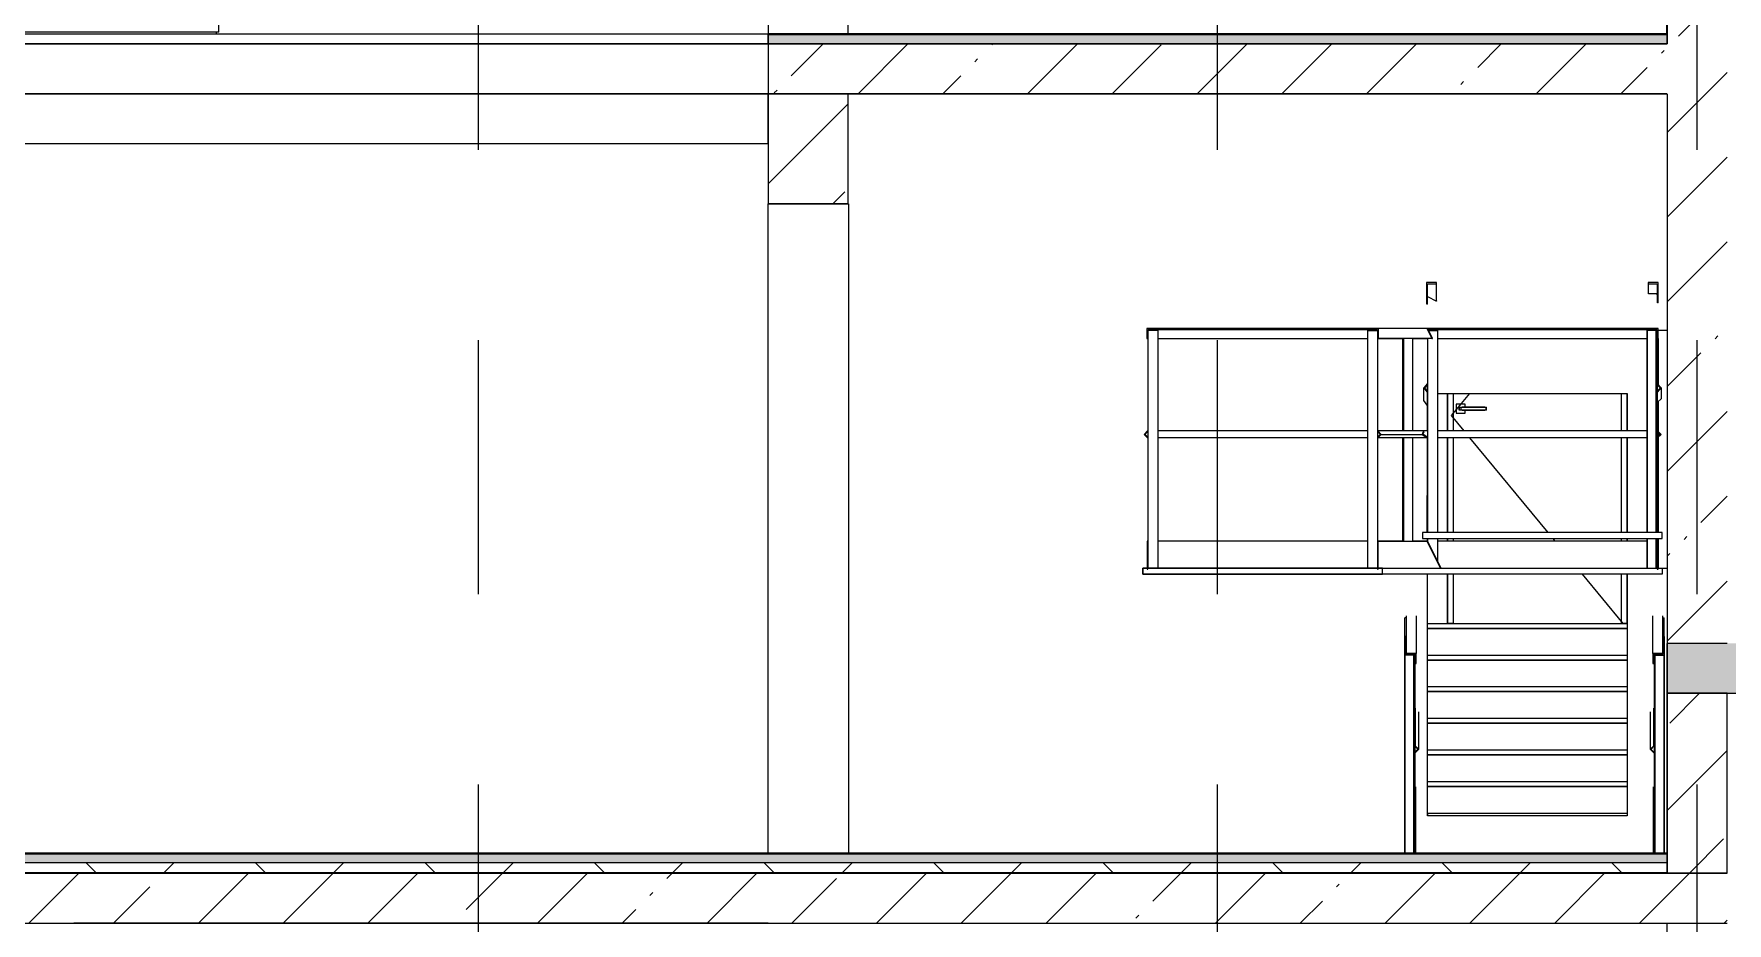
# Model space of a CAD drawing. Header units: millimetres. Extents: x -37960 to 31006, y -24503 to 30326.
# Drawn here: x 192 to 8667, y -11850 to -7400 of the extents above; entities that cross this region are included whole.
import ezdxf

# ---------------------------------------------------------------- set-up
doc = ezdxf.new("R2010")
doc.units = ezdxf.units.MM
doc.linetypes.add('Осевые', pattern=[6350, 1270, -952.5, 3175, -952.5])
for name, color, linetype, lineweight in [('Балясины', 7, 'Continuous', 9), ('Двери', 7, 'Continuous', 9), ('Каркас несущий', 7, 'Continuous', 9), ('Каркас несущий-1', 7, 'Continuous', 25), ('Каркас_Импост', 7, 'Continuous', 9), ('Лестницы', 7, 'Continuous', 9), ('Общие ребра', 7, 'Continuous', 9), ('Ограждение', 7, 'Continuous', 9), ('Основа _2_-1', 7, 'Continuous', 9), ('Отделка 1 _4_-1', 7, 'Continuous', 9), ('Отделка 2 _5_-1', 7, 'Continuous', 9), ('Пандус', 7, 'Continuous', 9), ('Панель', 7, 'Continuous', 9), ('Перекрытия', 7, 'Continuous', 9), ('Поручни', 7, 'Continuous', 9), ('Проступи_подступенки', 7, 'Continuous', 9), ('Проступи_подступенки-1', 7, 'Continuous', 18), ('Стены', 7, 'Continuous', 9), ('Структура _1_', 7, 'Continuous', 18), ('Штриховка разреза-3', 7, 'Continuous', 9), ('Элементы узлов', 7, 'Continuous', 9)]:
    doc.layers.add(name, color=color, linetype=linetype, lineweight=lineweight)
doc.layers.add('Оси-3', color=7, linetype='Осевые', lineweight=9, true_color=0xaaaaaa)
pattern_1 = [(45, (-3145.5, 6475), (-424.264, 424.264), [600, -100, 20, -100]), (45, (-3145.5, 6899), (-424.264, 424.264), [])]
pattern_2 = [(0, (-3145.52, 6475), (812.8, 203.2), [67.056, -542.544, 67.056, -542.544, -3251.2]), (0, (-3145.52, 6475), (812.8, 203.2), [-1219.2, 67.056, -1152.144, 67.056, -542.544, -1422.4]), (0, (-3145.52, 6475), (812.8, 203.2), [-3048, 67.056, -339.344, 67.056, -948.944]), (120, (-2840.72, 6576.6), (-582.3764, 602.3054), [67.056, -542.544, 67.056, -3793.744]), (120, (-2840.72, 6576.6), (-582.3764, 602.3054), [-676.656, -542.544, 67.056, -1152.144, -2032]), (120, (-2840.72, 6576.6), (-582.3764, 602.3054), [-2438.4, 67.056, -542.544, 67.056, -1355.344]), (120, (-2840.72, 6576.6), (-582.3764, 602.3054), [-3115.056, -339.344, 67.056, -948.944]), (240, (-2739.12, 6983), (-230.4236, -805.5054), [67.056, -542.544, 67.056, -542.544, -3251.2]), (240, (-2739.12, 6983), (-230.4236, -805.5054), [-1219.2, 67.056, -1152.144, 67.056, -542.544, -1422.4]), (240, (-2739.12, 6983), (-230.4236, -805.5054), [-3048, 67.056, -339.344, 67.056, -948.944])]

# ---------------------------------------------------------------- blocks, each defined once
blk = doc.blocks.new('Ограждение - 50х5-6021150-Разрез 3-3')
at = {"layer": 'Балясины'}
for p, q in [((5817.9, -8883.6), (5767.9, -8883.6)), ((5767.9, -8883.6), (5767.9, -10073.9)), ((5817.9, -8883.6), (5817.9, -10073.9)), ((5767.9, -10073.9), (5817.9, -10073.9))]:
    blk.add_line(p, q, dxfattribs=at)
blk = doc.blocks.new('Ограждение - 50х5-V74-Разрез 3-3')
at = {"layer": 'Балясины'}
for p, q in [((8317.1, -8883.6), (8317.1, -9895.7)), ((8327.6, -8883.6), (8322.9, -8883.6)), ((8365.3, -8883.6), (8327.6, -8883.6)), ((8367.1, -8883.6), (8365.3, -8883.6)), ((8367.1, -8883.6), (8367.1, -10073.9)), ((8367.1, -8883.6), (8367.1, -10073.9)), ((8322.1, -8923.6), (8322.1, -9155.5)), ((8322.1, -9240), (8322.1, -9390)), ((8322.1, -9394.2), (8322.1, -9414)), ((8322.1, -9418.3), (8322.1, -9895.7)), ((8317.1, -9925.7), (8317.1, -10073.9)), ((8322.1, -9925.7), (8322.1, -10073.9)), ((8327.6, -10073.9), (8365.3, -10073.9)), ((8365.3, -10073.9), (8367.1, -10073.9))]:
    blk.add_line(p, q, dxfattribs=at)
blk = doc.blocks.new('Ограждение - 50х5-V75-Разрез 3-3')
at = {"layer": 'Балясины'}
for p, q in [((8267.1, -9895.7), (8267.1, -8883.6)), ((8268.9, -8883.6), (8267.1, -8883.6)), ((8267.1, -8883.6), (8267.1, -9895.7)), ((8306.6, -8883.6), (8268.9, -8883.6)), ((8312.1, -8883.6), (8306.6, -8883.6)), ((8312.1, -9895.7), (8312.1, -8883.6)), ((8313.9, -8883.6), (8312.1, -8883.6)), ((8317.1, -8883.6), (8313.9, -8883.6)), ((8317.1, -8883.6), (8317.1, -9895.7)), ((8267.1, -10073.9), (8267.1, -9925.7)), ((8267.1, -9925.7), (8267.1, -10073.9)), ((8312.1, -10073.9), (8312.1, -9925.7)), ((8317.1, -9925.7), (8317.1, -10073.9)), ((8267.1, -10073.9), (8268.9, -10073.9)), ((8268.9, -10073.9), (8306.6, -10073.9)), ((8306.6, -10073.9), (8312.1, -10073.9)), ((8312.1, -10073.9), (8313.9, -10073.9)), ((8313.9, -10073.9), (8317.1, -10073.9))]:
    blk.add_line(p, q, dxfattribs=at)
blk = doc.blocks.new('Ограждение - 50х5-V76-Разрез 3-3')
at = {"layer": 'Балясины'}
for p, q in [((7042.5, -8923.8), (7042.5, -9386.4)), ((7047.5, -8923.8), (7047.5, -9386.4)), ((7092.5, -8923.8), (7092.5, -9386.4)), ((7092.5, -8923.8), (7092.5, -9386.4)), ((7042.5, -9421.8), (7042.5, -9938.9)), ((7047.5, -9421.8), (7047.5, -9938.9)), ((7092.5, -9421.8), (7092.5, -9938.9)), ((7092.5, -9421.8), (7092.5, -9938.9))]:
    blk.add_line(p, q, dxfattribs=at)
blk = doc.blocks.new('Ограждение - Ограждение-4846255-Разрез 3-3')
at = {"layer": 'Поручни'}
for p, q in [((8322.6, -8644.9), (8272.6, -8644.9)), ((8272.6, -8644.9), (8272.6, -8648.6)), ((8272.6, -8648.6), (8272.6, -8698.7)), ((8274.4, -8650.7), (8312.1, -8650.7)), ((8312.1, -8700.5), (8274.4, -8700.5)), ((8317.6, -8657.1), (8317.6, -8700.9)), ((8317.6, -8700.9), (8317.6, -8743.7)), ((8319.4, -8703), (8322.6, -8703)), ((8322.6, -8703), (8322.6, -8644.9)), ((8322.6, -8745.5), (8322.6, -8703)), ((8322.6, -8745.5), (8319.4, -8745.5)), ((5812.4, -8873.8), (5762.4, -8873.8)), ((5762.4, -8873.8), (5762.4, -8923.8)), ((5812.4, -8873.8), (5762.4, -8873.8)), ((5762.4, -8873.8), (5762.4, -8923.8)), ((5812.4, -8873.8), (5762.4, -8873.8)), ((5762.4, -8873.8), (5762.4, -8923.8)), ((5767.4, -8922), (5767.4, -8884.3)), ((5767.4, -8922), (5767.4, -8884.3)), ((5767.4, -8922), (5767.4, -8884.3)), ((5772.9, -8878.8), (5810.6, -8878.8)), ((5772.9, -8878.8), (5810.6, -8878.8)), ((5772.9, -8878.8), (5810.6, -8878.8)), ((5810.6, -8878.8), (6912.1, -8878.8)), ((5812.4, -8877), (5812.4, -8873.8)), ((5812.4, -8877), (5812.4, -8873.8)), ((8272.6, -8873.8), (5812.4, -8873.8)), ((5812.4, -8877), (5812.4, -8873.8)), ((7168.2, -8878.8), (8274.4, -8878.8)), ((8322.6, -8873.8), (8272.6, -8873.8)), ((8272.6, -8873.8), (8272.6, -8877)), ((8322.6, -8873.8), (8272.6, -8873.8)), ((8272.6, -8873.8), (8272.6, -8877)), ((8274.4, -8878.8), (8312.1, -8878.8)), ((8274.4, -8878.8), (8312.1, -8878.8)), ((8317.6, -8884.3), (8317.6, -8922)), ((8322.6, -8883.6), (8322.6, -8873.8)), ((8322.6, -8923.8), (8322.6, -8873.8)), ((5762.4, -8923.8), (5765.6, -8923.8)), ((5762.4, -8923.8), (5765.6, -8923.8)), ((5762.4, -8923.8), (5765.6, -8923.8)), ((5817.9, -8923.8), (6867.1, -8923.8)), ((6917.1, -8923.8), (7042.5, -8923.8)), ((7090.7, -8923.8), (7167.9, -8923.8)), ((7217.9, -8923.8), (8268.9, -8923.8)), ((8319.4, -8923.8), (8322.6, -8923.8)), ((8318.6, -9151.4), (8317.3, -9152.9)), ((8336.3, -9172), (8318.6, -9151.4)), ((8317, -9153.9), (8317, -9181.2)), ((8317, -9190.1), (8317, -9217.4)), ((8317.1, -9209.7), (8317.3, -9209.4)), ((8317.3, -9211.1), (8317.1, -9210.9)), ((8317.3, -9154.9), (8329.6, -9169.1)), ((8329.6, -9174.9), (8317.3, -9189.1)), ((8317.3, -9191.1), (8318.6, -9192.6)), ((8318.6, -9192.6), (8336.3, -9172)), ((8318.6, -9243.5), (8318.6, -9192.6)), ((8336.3, -9225.9), (8318.6, -9243.5)), ((8336.3, -9172), (8336.3, -9225.9)), ((8317.1, -9240.8), (8317.3, -9240.6)), ((8317.3, -9242.3), (8317.1, -9242)), ((8318.6, -9243.5), (8317.3, -9242.3)), ((5766.5, -9386.4), (5748.8, -9404.1)), ((5766.5, -9386.4), (5748.8, -9404.1)), ((5766.5, -9386.4), (5748.8, -9404.1)), ((5748.8, -9404.1), (5766.5, -9421.8)), ((5748.8, -9404.1), (5766.5, -9421.8)), ((5748.8, -9404.1), (5754.5, -9404.1)), ((5748.8, -9404.1), (5766.5, -9421.8)), ((5755.5, -9401.6), (5767.7, -9389.4)), ((5755.5, -9401.6), (5767.7, -9389.4)), ((5755.5, -9401.6), (5767.7, -9389.4)), ((5767.7, -9418.8), (5755.5, -9406.6)), ((5767.7, -9418.8), (5755.5, -9406.6)), ((5767.7, -9418.8), (5755.5, -9406.6)), ((5767.7, -9387.7), (5766.5, -9386.4)), ((5767.9, -9388), (5767.7, -9387.7)), ((5767.7, -9389.4), (5767.9, -9389.2)), ((6867.1, -9386.4), (5817.9, -9386.4)), ((7042.5, -9386.4), (6917.1, -9386.4)), ((7048.6, -9386.4), (7045.7, -9386.4)), ((7167.9, -9386.4), (7090.7, -9386.4)), ((8268.9, -9386.4), (7217.9, -9386.4)), ((8313.9, -9386.4), (8311.4, -9386.4)), ((8317.3, -9387.7), (8317.1, -9388)), ((8317.1, -9389.2), (8317.3, -9389.4)), ((8318.6, -9386.4), (8317.3, -9387.7)), ((8317.3, -9389.4), (8329.6, -9401.6)), ((8329.6, -9406.6), (8317.3, -9418.8)), ((8336.3, -9404.1), (8318.6, -9386.4)), ((8318.6, -9421.8), (8336.3, -9404.1)), ((8323.2, -9391.1), (8320.3, -9388.2)), ((8320.3, -9392.4), (8323.2, -9395.3)), ((5766.5, -9421.8), (5767.7, -9420.5)), ((5767.9, -9419.1), (5767.7, -9418.8)), ((5767.7, -9420.5), (5767.9, -9420.3)), ((6867.1, -9421.8), (5817.9, -9421.8)), ((7042.5, -9421.8), (6917.1, -9421.8)), ((7048.7, -9421.8), (7045.7, -9421.8)), ((7167.9, -9421.8), (7090.7, -9421.8)), ((8268.9, -9421.8), (7217.9, -9421.8)), ((8313.9, -9421.8), (8311.4, -9421.8)), ((8317.3, -9418.8), (8317.1, -9419.1)), ((8317.1, -9420.3), (8317.3, -9420.5)), ((8317.3, -9420.5), (8318.6, -9421.8)), ((8323.2, -9412.9), (8320.3, -9415.8)), ((8320.3, -9420.1), (8323.3, -9417.1)), ((8321.1, -9710), (8317.1, -9710)), ((8317.1, -9710), (8317.1, -9872.9)), ((8321.1, -9872.9), (8321.1, -9710)), ((8317.1, -9895.7), (8317.1, -9872.9)), ((8317.1, -9872.9), (8321.1, -9872.9)), ((8321.1, -9895.7), (8321.1, -9872.9)), ((5763.9, -9938.9), (5763.9, -10073.9)), ((5767.9, -9938.9), (5763.9, -9938.9)), ((5763.9, -9938.9), (5763.9, -10073.9)), ((5767.9, -9938.9), (5763.9, -9938.9)), ((5767.9, -9938.9), (5763.9, -9938.9)), ((5763.9, -9938.9), (5763.9, -10078.9)), ((5767.9, -10073.9), (5767.9, -9938.9)), ((5767.9, -10073.9), (5767.9, -9938.9)), ((5767.9, -10078.9), (5767.9, -9938.9)), ((6867.1, -9938.9), (5817.9, -9938.9)), ((7042.5, -9938.9), (6917.1, -9938.9)), ((7167.9, -9938.9), (7090.7, -9938.9)), ((8268.9, -9938.9), (7217.9, -9938.9)), ((8317.1, -9938.9), (8317.1, -10073.9)), ((8321.1, -9938.9), (8317.1, -9938.9)), ((8317.1, -9938.9), (8317.1, -10078.9)), ((8321.1, -10078.9), (8321.1, -9938.9)), ((5763.9, -10078.9), (5767.9, -10078.9)), ((8317.1, -10078.9), (8321.1, -10078.9))]:
    blk.add_line(p, q, dxfattribs=at)
at = {"layer": 'Поручни', "flags": 128}
for points in [[(8272.6, -8648.6), (8272.7, -8649.1), (8272.8, -8649.5), (8273, -8649.9), (8273.3, -8650.2), (8273.6, -8650.5), (8274, -8650.6), (8274.4, -8650.7)], [(8274.4, -8700.5), (8274, -8700.5), (8273.5, -8700.3), (8273.1, -8700), (8272.9, -8699.6), (8272.7, -8699.2), (8272.6, -8698.7)], [(8312.1, -8650.7), (8313.3, -8650.9), (8314.5, -8651.3), (8315.6, -8652.1), (8316.4, -8653.1), (8317.1, -8654.3), (8317.5, -8655.7), (8317.6, -8657.1)], [(8317.6, -8706), (8317.4, -8704.6), (8316.9, -8703.3), (8316, -8702.1), (8314.9, -8701.3), (8313.5, -8700.7), (8312.1, -8700.5)], [(8317.6, -8700.9), (8317.7, -8701.4), (8317.8, -8701.9), (8318, -8702.3), (8318.3, -8702.6), (8318.6, -8702.8), (8319, -8703), (8319.4, -8703)], [(8319.4, -8745.5), (8319, -8745.5), (8318.5, -8745.3), (8318.1, -8745), (8317.9, -8744.6), (8317.7, -8744.2), (8317.6, -8743.7)], [(5811.9, -8878.3), (5812.2, -8877.9), (5812.4, -8877.5), (5812.4, -8877)], [(8272.6, -8877), (8272.7, -8877.5), (8272.9, -8877.9), (8273.1, -8878.3)], [(8272.6, -8877), (8272.7, -8877.5), (8272.9, -8877.9), (8273.1, -8878.3), (8273.5, -8878.5), (8274, -8878.7), (8274.4, -8878.8)], [(8312.1, -8878.8), (8313.5, -8879), (8314.9, -8879.5), (8316, -8880.4), (8316.9, -8881.5), (8317.4, -8882.9)], [(8312.1, -8878.8), (8313.5, -8879), (8314.9, -8879.5), (8316, -8880.4), (8316.9, -8881.5), (8317.4, -8882.9), (8317.6, -8884.3)], [(5765.6, -8923.8), (5766.1, -8923.7), (5766.5, -8923.5), (5766.9, -8923.3)], [(8317.6, -8922), (8317.7, -8922.5), (8317.9, -8922.9), (8318.1, -8923.3), (8318.5, -8923.5), (8319, -8923.7), (8319.4, -8923.8)], [(8317.3, -9152.9), (8317.2, -9153.2), (8317, -9153.4), (8317, -9153.7), (8317, -9154.1), (8317, -9154.4), (8317.2, -9154.6), (8317.3, -9154.9)], [(8317.3, -9189.1), (8317.2, -9189.3), (8317, -9189.6), (8317, -9189.9), (8317, -9190.2), (8317, -9190.6), (8317.2, -9190.8), (8317.3, -9191.1)], [(8329.6, -9169.1), (8330, -9169.8), (8330.4, -9170.7), (8330.6, -9171.5), (8330.6, -9172.5), (8330.4, -9173.3), (8330, -9174.2), (8329.6, -9174.9)], [(5754.9, -9405.9), (5754.6, -9405), (5754.5, -9404.1), (5754.6, -9403.2), (5754.9, -9402.4)], [(8329.6, -9401.6), (8330.1, -9402.4), (8330.5, -9403.2), (8330.6, -9404.1), (8330.5, -9405), (8330.1, -9405.9), (8329.6, -9406.6)]]:
    blk.add_lwpolyline(points, dxfattribs=at)
at = {"layer": 'Поручни'}
for centre, radius, start, end in [((5772.9, -8884.3), 5.5, 90, 180), ((5810.6, -8877), 1.8, 270, 360), ((5810.6, -8877), 1.8, 315, 0), ((5765.6, -8922), 1.8, 270, 0), ((5765.6, -8922), 1.8, 270, 315), ((5758, -9404.1), 3.5, 135, 225), ((5758, -9404.1), 3.5, 150, 210), ((5766.9, -9388.6), 1.2, 315, 45), ((5766.9, -9388.6), 1.2, 315, 45), ((5766.9, -9419.7), 1.2, 315, 45), ((5766.9, -9419.7), 1.2, 315, 45)]:
    blk.add_arc(centre, radius, start, end, dxfattribs=at)
for name in ['Ограждение - 50х5-6021150-Разрез 3-3', 'Ограждение - 50х5-6021150-Разрез 3-3', 'Ограждение - 50х5-V75-Разрез 3-3', 'Ограждение - 50х5-V74-Разрез 3-3', 'Ограждение - 50х5-V76-Разрез 3-3']:
    blk.add_blockref(name, (0, 0))
blk = doc.blocks.new('Ограждение - 50х5-V77-Разрез 3-3')
at = {"layer": 'Балясины'}
for p, q in [((7172.6, -8883.6), (7217.9, -8883.6)), ((7217.9, -8883.6), (7217.9, -9895.7)), ((7167.9, -8923.8), (7167.9, -9895.7)), ((7167.9, -9925.7), (7167.9, -9939.5)), ((7217.9, -9925.7), (7217.9, -10037.3))]:
    blk.add_line(p, q, dxfattribs=at)
blk = doc.blocks.new('Ограждение - Ограждение-4846259-Разрез 3-3')
at = {"layer": 'Поручни'}
for p, q in [((7212.4, -8644.9), (7162.4, -8644.9)), ((7162.4, -8644.9), (7162.4, -8703)), ((7162.4, -8703), (7165.6, -8703)), ((7162.4, -8703), (7162.4, -8751.1)), ((7167.4, -8700.9), (7167.4, -8657.1)), ((7167.4, -8752.1), (7167.4, -8700.9)), ((7172.9, -8650.7), (7210.6, -8650.7)), ((7210.6, -8737), (7172.9, -8717.7)), ((7212.4, -8648.6), (7212.4, -8644.9)), ((7212.4, -8736.4), (7212.4, -8648.6)), ((7165.6, -8752.7), (7162.4, -8751.1)), ((6922.6, -8873.8), (6872.6, -8873.8)), ((6872.6, -8873.8), (6872.6, -8877)), ((6872.6, -8873.8), (6872.6, -8877)), ((6922.6, -8873.8), (6872.6, -8873.8)), ((6874.4, -8878.8), (6912.1, -8878.8)), ((6874.4, -8878.8), (6912.1, -8878.8)), ((6917.6, -8884.3), (6917.6, -8922)), ((6917.6, -8884.3), (6917.6, -8922)), ((6922.6, -8923.8), (6922.6, -8873.8)), ((7163.6, -8873.8), (6922.6, -8873.8)), ((6922.6, -8923.8), (6922.6, -8873.8)), ((7206.5, -8873.8), (7163.6, -8873.8)), ((7163.6, -8873.8), (7189.1, -8923.8)), ((7192.5, -8922), (7173.2, -8884.3)), ((7175.1, -8878.8), (7207.5, -8878.8)), ((7208.2, -8877), (7206.5, -8873.8)), ((6919.4, -8923.8), (6922.6, -8923.8)), ((6919.4, -8923.8), (6922.6, -8923.8)), ((7189.1, -8923.8), (6922.6, -8923.8)), ((7189.1, -8923.8), (7191.8, -8923.8)), ((7166.5, -9151.4), (7148.8, -9172)), ((7167.7, -9152.9), (7166.5, -9151.4)), ((7148.8, -9233.9), (7148.8, -9172)), ((7148.8, -9172), (7166.5, -9192.6)), ((7166.5, -9258.2), (7148.8, -9233.9)), ((7155.5, -9169.1), (7167.7, -9154.9)), ((7167.7, -9189.1), (7155.5, -9174.9)), ((7166.5, -9192.6), (7167.7, -9191.1)), ((7166.5, -9192.6), (7166.5, -9258.2)), ((7167.7, -9229.5), (7167.9, -9229.8)), ((7167.9, -9230.9), (7167.7, -9231)), ((7168.1, -9226), (7168.1, -9153.9)), ((7168.1, -9257.2), (7168.1, -9190.1)), ((7167.7, -9257.7), (7166.5, -9258.2)), ((7167.7, -9256.3), (7167.9, -9256.6)), ((7167.9, -9257.6), (7167.7, -9257.7)), ((6917.3, -9387.7), (6917.1, -9388)), ((6917.1, -9389.2), (6917.3, -9389.4)), ((6918.6, -9386.4), (6917.3, -9387.7)), ((6917.3, -9389.4), (6929.6, -9401.6)), ((6917.3, -9389.4), (6929.6, -9401.6)), ((6929.6, -9406.6), (6917.3, -9418.8)), ((6929.6, -9406.6), (6917.3, -9418.8)), ((6936.3, -9404.1), (6918.6, -9386.4)), ((7147.5, -9386.4), (6918.6, -9386.4)), ((6936.3, -9404.1), (6918.6, -9386.4)), ((6918.6, -9421.8), (6936.3, -9404.1)), ((6918.6, -9421.8), (6936.3, -9404.1)), ((6936.3, -9404.1), (7141.3, -9404.1)), ((7147.5, -9386.4), (7141.3, -9404.1)), ((7141.3, -9404.1), (7165.6, -9421.8)), ((7145.9, -9401.6), (7150.1, -9389.4)), ((7149.3, -9387.7), (7147.5, -9386.4)), ((7165.2, -9418.8), (7148.4, -9406.6)), ((6917.3, -9418.8), (6917.1, -9419.1)), ((6917.1, -9420.3), (6917.3, -9420.5)), ((6917.3, -9420.5), (6918.6, -9421.8)), ((7165.6, -9421.8), (6918.6, -9421.8)), ((7165.6, -9421.8), (7166, -9420.5)), ((7167.9, -9710), (7163.9, -9710)), ((7163.9, -9710), (7163.9, -9872.9)), ((7167.9, -9872.9), (7167.9, -9710)), ((7163.9, -9872.9), (7163.9, -9893.9)), ((7163.9, -9872.9), (7167.9, -9872.9)), ((7167.4, -9895.7), (7163.9, -9893.9)), ((7167.9, -9872.9), (7167.9, -9895.7)), ((6921.1, -9938.9), (6917.1, -9938.9)), ((6917.1, -9938.9), (6917.1, -10073.9)), ((6921.1, -9938.9), (6917.1, -9938.9)), ((6917.1, -9938.9), (6917.1, -10078.9)), ((6921.1, -10073.9), (6921.1, -9938.9)), ((6921.1, -9938.9), (7164.2, -9938.9)), ((6921.1, -10078.9), (6921.1, -9938.9)), ((7164.2, -9938.9), (7233.2, -10073.9)), ((7167.6, -9938.9), (7164.2, -9938.9)), ((7236.6, -10073.9), (7167.6, -9938.9)), ((6917.1, -10078.9), (6921.1, -10078.9))]:
    blk.add_line(p, q, dxfattribs=at)
at = {"layer": 'Поручни', "flags": 128}
for points in [[(7165.6, -8703), (7166, -8703), (7166.4, -8702.8), (7166.7, -8702.6), (7167, -8702.3), (7167.2, -8701.9), (7167.4, -8701.4), (7167.4, -8700.9)], [(7167.4, -8657.1), (7167.6, -8655.7), (7168, -8654.3), (7168.6, -8653.1), (7169.5, -8652.1), (7170.5, -8651.3), (7171.7, -8650.9), (7172.9, -8650.7)], [(7172.9, -8717.7), (7171.5, -8717.2), (7170.2, -8717), (7169, -8717.1), (7168.2, -8717.7), (7167.6, -8718.5), (7167.4, -8719.7)], [(7210.6, -8650.7), (7211, -8650.6), (7211.4, -8650.5), (7211.7, -8650.2), (7212, -8649.9), (7212.2, -8649.5), (7212.4, -8649.1), (7212.4, -8648.6)], [(7167.4, -8752.1), (7167.4, -8752.4), (7167.2, -8752.7), (7166.9, -8752.9), (7166.5, -8752.9), (7166.1, -8752.9), (7165.6, -8752.7)], [(7212.4, -8736.4), (7212.4, -8736.7), (7212.2, -8737), (7211.9, -8737.2), (7211.5, -8737.3), (7211.1, -8737.2), (7210.6, -8737)], [(6872.6, -8877), (6872.7, -8877.5), (6872.9, -8877.9), (6873.1, -8878.3)], [(7172.6, -8882.9), (7172.4, -8881.5), (7172.6, -8880.4), (7173.1, -8879.5), (7174, -8879), (7175.1, -8878.8)], [(7207.5, -8878.8), (7207.9, -8878.7), (7208.2, -8878.5), (7208.4, -8878.3), (7208.4, -8877.9), (7208.4, -8877.5), (7208.2, -8877)], [(6918.1, -8923.3), (6918.5, -8923.5), (6919, -8923.7), (6919.4, -8923.8)], [(7191.8, -8923.8), (7192.2, -8923.7), (7192.5, -8923.5), (7192.7, -8923.3), (7192.7, -8922.9), (7192.7, -8922.5), (7192.5, -8922)], [(7167.7, -9154.9), (7167.9, -9154.6), (7168, -9154.4), (7168.1, -9154.1), (7168.1, -9153.7), (7168, -9153.4), (7167.9, -9153.2), (7167.7, -9152.9)], [(7155.5, -9174.9), (7155, -9174.2), (7154.7, -9173.3), (7154.5, -9172.5), (7154.5, -9171.5), (7154.7, -9170.7), (7155, -9169.8), (7155.5, -9169.1)], [(7167.7, -9191.1), (7167.9, -9190.8), (7168, -9190.6), (7168.1, -9190.2), (7168.1, -9189.9), (7168, -9189.6), (7167.9, -9189.3), (7167.7, -9189.1)], [(6930.1, -9402.4), (6930.5, -9403.2), (6930.6, -9404.1), (6930.5, -9405), (6930.1, -9405.9)], [(7148.4, -9406.6), (7147.5, -9405.9), (7146.8, -9405), (7146.2, -9404.1), (7145.9, -9403.2), (7145.7, -9402.4), (7145.9, -9401.6)], [(7166, -9420.5), (7166.1, -9420.3), (7166, -9420), (7165.9, -9419.7), (7165.7, -9419.4)]]:
    blk.add_lwpolyline(points, dxfattribs=at)
at = {"layer": 'Поручни'}
for centre, radius, start, end in [((6874.4, -8877), 1.8, 180, 270), ((6912.1, -8884.3), 5.5, 360, 90), ((6919.4, -8922), 1.8, 180, 270), ((6918.2, -9388.6), 1.2, 135, 225), ((6927.1, -9404.1), 3.5, 315, 45), ((6918.2, -9419.7), 1.2, 135, 225)]:
    blk.add_arc(centre, radius, start, end, dxfattribs=at)
at = {"extrusion": (0, 0, -1), "zscale": -1}
blk.add_blockref('Ограждение - 50х5-6021150-Разрез 3-3', (-12685, 0), dxfattribs=at)
blk.add_blockref('Ограждение - 50х5-V77-Разрез 3-3', (0, 0))
blk = doc.blocks.new('Дверь - Однопольная - ДВ2__21х9-V88-Разрез 3-3')
at = {"layer": 'Двери'}
for p, q in [((7355.6, -9252.5), (7310.6, -9252.5)), ((7310.6, -9252.5), (7310.6, -9297.5)), ((7310.6, -9297.5), (7355.6, -9297.5)), ((7325.6, -9267.5), (7325.6, -9282.5)), ((7325.6, -9267.5), (7335.1, -9267.5)), ((7325.6, -9282.5), (7325.6, -9267.5)), ((7335.1, -9282.5), (7325.6, -9282.5)), ((7335.1, -9267.5), (7461.5, -9267.5)), ((7335.1, -9282.5), (7335.1, -9267.5)), ((7461.5, -9282.5), (7335.1, -9282.5)), ((7455.1, -9267.5), (7340.6, -9267.5)), ((7340.6, -9282.5), (7455.1, -9282.5)), ((7355.6, -9267.5), (7355.6, -9252.5)), ((7355.6, -9297.5), (7355.6, -9282.5)), ((7461.5, -9267.5), (7461.9, -9267.5)), ((7461.5, -9282.5), (7461.5, -9267.5)), ((7461.9, -9282.5), (7461.5, -9282.5)), ((7462.2, -9282.5), (7462.2, -9267.5))]:
    blk.add_line(p, q, dxfattribs=at)
at = {"layer": 'Каркас_Импост'}
for p, q in [((7267.1, -9200), (7267.1, -9386.4)), ((7297.1, -9386.4), (7297.1, -9200)), ((8137.1, -9200), (8137.1, -9386.4)), ((8167.1, -9386.4), (8167.1, -9200)), ((7267.1, -9421.8), (7267.1, -9895.7)), ((7297.1, -9895.7), (7297.1, -9421.8)), ((8137.1, -9421.8), (8137.1, -9895.7)), ((8167.1, -9895.7), (8167.1, -9421.8)), ((7267.1, -9925.7), (7267.1, -9938.9)), ((7297.1, -9938.9), (7297.1, -9925.7)), ((8137.1, -9925.7), (8137.1, -9938.9)), ((8167.1, -9938.9), (8167.1, -9925.7)), ((7267.1, -10103.9), (7267.1, -10350)), ((7297.1, -10350), (7297.1, -10103.9)), ((8137.1, -10103.9), (8137.1, -10350)), ((8167.1, -10350), (8167.1, -10103.9)), ((7297.1, -10350), (7267.1, -10350)), ((8167.1, -10350), (8137.1, -10350))]:
    blk.add_line(p, q, dxfattribs=at)
at = {"layer": 'Панель'}
blk.add_line((7288.1, -10350), (8146.1, -10350), dxfattribs=at)
at = {"layer": 'Элементы узлов'}
for p, q in [((7288.1, -9310.5), (7379.3, -9200)), ((7350.8, -9386.4), (7288.1, -9310.5)), ((7771.1, -9895.7), (7380, -9421.8)), ((7806.8, -9938.9), (7795.9, -9925.7)), ((8146.1, -10350), (7943, -10103.9))]:
    blk.add_line(p, q, dxfattribs=at)
blk = doc.blocks.new('Откатные ворота - 3500мм х 3050_h_ мм-6085629-Разрез 3-3')
at = {"layer": 'Двери'}
for p, q in [((865.1, -5871), (794.4, -5800.3)), ((-854.9, -5871), (865.1, -5871)), ((865.1, -5871), (794.4, -5941.7))]:
    blk.add_line(p, q, dxfattribs=at)
at = {"layer": 'Каркас_Импост'}
for p, q in [((-2445.4, -4248), (3867.1, -4248)), ((-2445.4, -4248), (-2445.4, -4363)), ((4267.1, -4248), (4630.6, -4248)), ((4630.6, -4363), (4630.6, -4248)), ((3867.1, -4363), (-2445.4, -4363)), ((-2432.9, -7400), (-2432.9, -4363)), ((-2407.9, -7400), (-2407.9, -4363)), ((4630.6, -4363), (4267.1, -4363)), ((-2407.9, -7400), (-2432.9, -7400))]:
    blk.add_line(p, q, dxfattribs=at)
at = {"layer": 'Панель'}
for p, q in [((-2407.9, -4363), (-2407.9, -7392)), ((1118.1, -7392), (1118.1, -4363)), ((1118.1, -7392), (-2407.9, -7392))]:
    blk.add_line(p, q, dxfattribs=at)
blk = doc.blocks.new('Пандус - Пандус-6219120-Разрез 3-3')
at = {"layer": 'Пандус'}
for p, q in [((8167.1, -11312.5), (7167.1, -11312.5)), ((7104.1, -11500), (8304.1, -11500))]:
    blk.add_line(p, q, dxfattribs=at)
blk = doc.blocks.new('Ограждение - 50х5-6219260-Разрез 3-3')
at = {"layer": 'Балясины'}
for p, q in [((7054.6, -11406.2), (7054.6, -10416)), ((7056.4, -10416), (7054.6, -10416)), ((7054.6, -10416), (7054.6, -11406.2)), ((7060.1, -10416), (7056.4, -10416)), ((7099.6, -11406.2), (7099.6, -10504.9)), ((7104.6, -10502.5), (7104.6, -10876.3)), ((7104.6, -10995.1), (7104.6, -11406.2))]:
    blk.add_line(p, q, dxfattribs=at)
blk = doc.blocks.new('Ограждение - 50х5-V89-Разрез 3-3')
at = {"layer": 'Балясины'}
for p, q in [((7054.6, -11500), (7054.6, -10509.8)), ((7056.4, -10509.8), (7054.6, -10509.8)), ((7054.6, -10509.8), (7054.6, -11500)), ((7094.1, -10509.8), (7056.4, -10509.8)), ((7099.6, -10509.8), (7094.1, -10509.8)), ((7099.6, -11500), (7099.6, -10509.8)), ((7101.4, -10509.8), (7099.6, -10509.8)), ((7104.6, -10509.8), (7101.4, -10509.8)), ((7104.6, -10509.8), (7104.6, -11500)), ((7056.4, -11500), (7094.1, -11500)), ((7101.4, -11500), (7104.6, -11500))]:
    blk.add_line(p, q, dxfattribs=at)
blk = doc.blocks.new('Ограждение - 50х5-V90-Разрез 3-3')
at = {"layer": 'Балясины'}
for p, q in [((7054.6, -11312.5), (7054.6, -10322.3)), ((7056.4, -10322.3), (7054.6, -10322.3)), ((7060.1, -10322.3), (7056.4, -10322.3)), ((7099.6, -11312.5), (7099.6, -10504.9)), ((7104.6, -10502.5), (7104.6, -10782.5)), ((7104.6, -10995.1), (7104.6, -11312.5))]:
    blk.add_line(p, q, dxfattribs=at)
blk = doc.blocks.new('Ограждение - Ограждение-6219140-Разрез 3-3')
at = {"layer": 'Поручни'}
for p, q in [((7060.1, -10312.4), (7060.1, -10499.9)), ((7110.1, -10312.4), (7110.1, -10499.9)), ((7110.1, -10499.9), (7060.1, -10499.9)), ((7060.1, -10499.9), (7060.1, -10503.1)), ((7061.9, -10504.9), (7099.6, -10504.9)), ((7110.1, -10550.3), (7110.1, -10499.9)), ((7105.1, -10510.5), (7105.1, -10548.4)), ((7106.9, -10550.3), (7110.1, -10550.3)), ((7106.1, -10774.7), (7106.1, -10962.2)), ((7123.8, -10980), (7123.8, -10792.5)), ((7104.8, -10963.5), (7104.6, -10963.8)), ((7104.6, -10965), (7104.8, -10965.2)), ((7104.8, -10994.9), (7104.6, -10995.1)), ((7104.6, -10996.3), (7104.8, -10996.6)), ((7106.1, -10962.2), (7104.8, -10963.5)), ((7104.8, -10965.2), (7117.1, -10977.6)), ((7117.1, -10982.5), (7104.8, -10994.9)), ((7104.8, -10996.6), (7106.1, -10997.9)), ((7123.8, -10980), (7106.1, -10962.2)), ((7106.1, -10997.9), (7123.8, -10980)), ((7104.6, -11167.5), (7104.6, -11355)), ((7108.6, -11355), (7108.6, -11167.5)), ((7108.6, -11355), (7104.6, -11355)), ((7104.6, -11355), (7104.6, -11496.1)), ((7108.6, -11496.1), (7108.6, -11355)), ((7104.6, -11496.1), (7108.6, -11496.1))]:
    blk.add_line(p, q, dxfattribs=at)
at = {"layer": 'Поручни', "flags": 128}
for points in [[(7060.1, -10503.1), (7060.2, -10503.6), (7060.4, -10504), (7060.6, -10504.4), (7061, -10504.7), (7061.5, -10504.9), (7061.9, -10504.9)], [(7099.6, -10504.9), (7101, -10505.1), (7102.4, -10505.7), (7103.5, -10506.5), (7104.4, -10507.7), (7104.9, -10509), (7105.1, -10510.5)], [(7105.1, -10548.4), (7105.2, -10548.9), (7105.4, -10549.4), (7105.6, -10549.7), (7106, -10550), (7106.5, -10550.2), (7106.9, -10550.3)], [(7117.1, -10977.6), (7117.6, -10978.3), (7118, -10979.1), (7118.1, -10980), (7118, -10981), (7117.6, -10981.8), (7117.1, -10982.5)]]:
    blk.add_lwpolyline(points, dxfattribs=at)
for name in ['Ограждение - 50х5-V90-Разрез 3-3', 'Ограждение - 50х5-6219260-Разрез 3-3', 'Ограждение - 50х5-V89-Разрез 3-3']:
    blk.add_blockref(name, (0, 0))
blk = doc.blocks.new('Ограждение - Ограждение-6219171-Разрез 3-3')
at = {"layer": 'Поручни'}
for p, q in [((8295.6, -10499.9), (8295.6, -10312.4)), ((8345.6, -10499.9), (8345.6, -10312.4)), ((8345.6, -10499.9), (8295.6, -10499.9)), ((8295.6, -10499.9), (8295.6, -10550.3)), ((8306.1, -10504.9), (8343.8, -10504.9)), ((8345.6, -10503.1), (8345.6, -10499.9)), ((8295.6, -10550.3), (8298.8, -10550.3)), ((8300.6, -10548.4), (8300.6, -10510.5)), ((8282, -10792.5), (8282, -10980)), ((8299.7, -10962.2), (8299.7, -10774.7)), ((8299.7, -10962.2), (8282, -10980)), ((8282, -10980), (8299.7, -10997.9)), ((8288.7, -10977.6), (8300.9, -10965.2)), ((8300.9, -10994.9), (8288.7, -10982.5)), ((8300.9, -10963.5), (8299.7, -10962.2)), ((8299.7, -10997.9), (8300.9, -10996.6)), ((8301.1, -10963.8), (8300.9, -10963.5)), ((8300.9, -10965.2), (8301.1, -10965)), ((8301.1, -10995.1), (8300.9, -10994.9)), ((8300.9, -10996.6), (8301.1, -10996.3)), ((8297.1, -11167.5), (8297.1, -11355)), ((8301.1, -11355), (8301.1, -11167.5)), ((8297.1, -11355), (8297.1, -11496.1)), ((8301.1, -11355), (8297.1, -11355)), ((8301.1, -11496.1), (8301.1, -11355)), ((8297.1, -11496.1), (8301.1, -11496.1))]:
    blk.add_line(p, q, dxfattribs=at)
at = {"layer": 'Поручни', "flags": 128}
for points in [[(8300.6, -10510.5), (8300.8, -10509), (8301.4, -10507.7), (8302.3, -10506.5), (8303.4, -10505.7), (8304.7, -10505.1), (8306.1, -10504.9)], [(8343.8, -10504.9), (8344.3, -10504.9), (8344.7, -10504.7), (8345.1, -10504.4), (8345.4, -10504), (8345.6, -10503.6), (8345.6, -10503.1)], [(8298.8, -10550.3), (8299.3, -10550.2), (8299.7, -10550), (8300.1, -10549.7), (8300.4, -10549.4), (8300.6, -10548.9), (8300.6, -10548.4)], [(8288.7, -10982.5), (8288.2, -10981.8), (8287.8, -10981), (8287.7, -10980), (8287.8, -10979.1), (8288.2, -10978.3), (8288.7, -10977.6)]]:
    blk.add_lwpolyline(points, dxfattribs=at)
at = {"extrusion": (0, 0, -1), "zscale": -1}
for name in ['Ограждение - 50х5-V90-Разрез 3-3', 'Ограждение - 50х5-6219260-Разрез 3-3', 'Ограждение - 50х5-V89-Разрез 3-3']:
    blk.add_blockref(name, (-15405.8, 0), dxfattribs=at)

msp = doc.modelspace()

# ---------------------------------------------------------------- hatches: boundary and pattern name
at = {"layer": 'Каркас несущий'}
h = msp.add_hatch(dxfattribs=at)
h.set_pattern_fill('FP_2', color=256, style=0, pattern_type=2)
h.set_pattern_definition(pattern_1)
h.paths.add_polyline_path([(4267.1, -8250), (4267.1, -7700), (3867.1, -7700), (3867.1, -8250)], flags=0)
h = msp.add_hatch(dxfattribs=at)
h.set_pattern_fill('FP_2', color=256, style=0, pattern_type=2)
h.set_pattern_definition(pattern_1)
h.paths.add_polyline_path([(8667.1, -11600), (8667.1, -10700), (8367.1, -10700), (8367.1, -11600), (8441.2, -11600)], flags=0)
at = {"layer": 'Штриховка разреза-3'}
h = msp.add_hatch(dxfattribs=at)
h.set_pattern_fill('FP_2', color=256, style=0, pattern_type=2)
h.set_pattern_definition(pattern_1)
h.paths.add_polyline_path([(8667.1, -10450), (8667.1, -6350), (8367.1, -6350), (8367.1, -10450), (8441.2, -10450)], flags=0)
h = msp.add_hatch(dxfattribs=at)
h.set_pattern_fill('FP_3', color=256, style=0, pattern_type=2)
h.set_pattern_definition(pattern_2)
h.paths.add_polyline_path([(-11384.1, -7450), (-11232.9, -7450), (-11232.9, -7405), (-15732.9, -7405), (-15732.9, -7450), (-13443.9, -7450)], flags=0)
h.paths.add_polyline_path([(8183.7, -7450), (8367.1, -7450), (8367.1, -7405), (3867.1, -7405), (3867.1, -7450), (7153.9, -7450)], flags=0)
h = msp.add_hatch(dxfattribs=at)
h.set_pattern_fill('FP_2', color=256, style=0, pattern_type=2)
h.set_pattern_definition(pattern_1)
h.paths.add_polyline_path([(-11232.9, -7700), (-11232.9, -7450), (-15732.9, -7450), (-15730.9, -7700), (-11384.1, -7700)], flags=0)
h.paths.add_polyline_path([(8365.1, -7700), (8367.1, -7700), (8367.1, -7450), (3867.1, -7450), (3867.1, -7700), (8183.7, -7700)], flags=0)
h = msp.add_hatch(dxfattribs=at)
h.set_pattern_fill('FP_2', color=256, style=0, pattern_type=2)
h.set_pattern_definition(pattern_1)
h.paths.add_polyline_path([(25167.1, -10700), (25167.1, -10450), (8367.1, -10450), (8367.1, -10700), (24661.9, -10700)], flags=0)
h.paths.add_polyline_path([(-31382.9, -10700), (-15732.9, -10700), (-15732.9, -10450), (-31382.9, -10450)], flags=0)
h = msp.add_hatch(dxfattribs=at)
h.set_pattern_fill('FP_3', color=256, style=0, pattern_type=2)
h.set_pattern_definition(pattern_2)
h.paths.add_polyline_path([(8367.1, -11548), (8367.1, -11505), (-15732.9, -11505), (-15732.9, -11548), (8183.7, -11548)], flags=0)
h = msp.add_hatch(dxfattribs=at)
h.set_pattern_fill('FP_2', color=256, style=0, pattern_type=2)
h.set_pattern_definition(pattern_1)
h.paths.add_polyline_path([(-7264.6, -11850), (8667.1, -11850), (8667.1, -11600), (-16032.9, -11600), (-16032.9, -11850), (-7357.9, -11850)], flags=0)
h = msp.add_hatch(dxfattribs=at)
h.set_pattern_fill('FP_9', color=256, style=0, pattern_type=2)
h.set_pattern_definition([(45, (-3145.5, 6475), (-424.264, 424.264), []), (135, (-3145.5, 6475), (-424.264, -424.264), [])])
h.paths.add_polyline_path([(8367.1, -11598), (8367.1, -11548), (-15732.9, -11548), (-15732.9, -11598), (8183.7, -11598)], flags=0)

# ---------------------------------------------------------------- linework, layer by layer
at = {"layer": 'Каркас несущий'}
for p, q in [((-11232.9, -7700), (3867.1, -7700)), ((3867.1, -7950), (3867.1, -7700)), ((4267.1, -7700), (3867.1, -7700)), ((3867.1, -7950), (-11232.9, -7950)), ((8667.1, -10700), (8367.1, -10700)), ((8367.1, -11600), (8667.1, -11600)), ((3867.1, -11850), (392.1, -11850))]:
    msp.add_line(p, q, dxfattribs=at)
at = {"layer": 'Каркас несущий-1'}
for p, q in [((3867.1, -7700), (3867.1, -8250)), ((4267.1, -8250), (4267.1, -7700)), ((3867.1, -8250), (4267.1, -8250)), ((8367.1, -10700), (8367.1, -11600)), ((8667.1, -11600), (8667.1, -10700))]:
    msp.add_line(p, q, dxfattribs=at)
at = {"layer": 'Лестницы'}
for p, q in [((7167.1, -10375), (8167.1, -10375)), ((8367.1, -10375), (8367.1, -10575)), ((7167.1, -10533.3), (8167.1, -10533.3)), ((8167.1, -10533.3), (7167.1, -10533.3)), ((7167.1, -10691.7), (8167.1, -10691.7)), ((8167.1, -10691.7), (7167.1, -10691.7)), ((7167.1, -10850), (8167.1, -10850)), ((8167.1, -10850), (7167.1, -10850)), ((7167.1, -11008.3), (8167.1, -11008.3)), ((8167.1, -11008.3), (7167.1, -11008.3)), ((7167.1, -11166.7), (8167.1, -11166.7)), ((8167.1, -11166.7), (7167.1, -11166.7)), ((7167.1, -11300), (8167.1, -11300))]:
    msp.add_line(p, q, dxfattribs=at)
at = {"layer": 'Общие ребра'}
for p, q in [((8367.1, -7405), (3867.1, -7405)), ((3867.1, -7700), (4267.1, -7700)), ((8367.1, -10700), (8667.1, -10700)), ((8367.1, -11505), (-15732.9, -11505)), ((8367.1, -11598), (-15732.9, -11598)), ((8667.1, -11600), (8367.1, -11600)), ((-7.9, -11850), (392.1, -11850)), ((392.1, -11850), (3867.1, -11850)), ((3867.1, -11850), (4267.1, -11850))]:
    msp.add_line(p, q, dxfattribs=at)
at = {"layer": 'Оси-3'}
for p, q in [((2417.1, -22903.4), (2417.1, 29000)), ((6117.1, -22903.4), (6117.1, 29000)), ((8517.1, -22903.4), (8517.1, 29000))]:
    msp.add_line(p, q, dxfattribs=at)
at = {"layer": 'Основа _2_-1'}
for p, q in [((3867.1, -7405), (3867.1, -7450)), ((3867.1, -7450), (8367.1, -7450)), ((8367.1, -7450), (8367.1, -7405))]:
    msp.add_line(p, q, dxfattribs=at)
at = {"layer": 'Отделка 1 _4_-1'}
for p, q in [((8367.1, -7400), (3867.1, -7400)), ((3867.1, -7400), (3867.1, -7405)), ((8367.1, -7405), (8367.1, -7400)), ((8367.1, -11500), (-15732.9, -11500)), ((8367.1, -11505), (8367.1, -11500))]:
    msp.add_line(p, q, dxfattribs=at)
at = {"layer": 'Отделка 2 _5_-1'}
msp.add_line((8367.1, -11548), (8367.1, -11505), dxfattribs=at)
at = {"layer": 'Перекрытия'}
for p, q in [((-3482.9, -7400), (3867.1, -7400)), ((-3482.9, -7450), (3867.1, -7450)), ((3867.1, -7450), (-3482.9, -7450)), ((3867.1, -7450), (3867.1, -7400)), ((3867.1, -7450), (3867.1, -7687.6)), ((3867.1, -7700), (-11232.9, -7700)), ((3867.1, -7687.6), (3867.1, -7700)), ((3867.1, -7687.6), (3867.1, -7700)), ((4267.1, -7700), (3867.1, -7700)), ((7167.1, -10350), (8167.1, -10350)), ((7167.1, -10350), (8167.1, -10350)), ((7767.1, -10350), (8167.1, -10350)), ((7767.1, -10350), (8167.1, -10350)), ((8367.1, -10350), (8367.1, -10450)), ((8367.1, -10350), (8367.1, -10450)), ((8367.1, -10350), (8367.1, -10450)), ((8367.1, -10350), (8367.1, -10450)), ((8367.1, -10700), (8367.1, -10450)), ((8367.1, -10700), (8367.1, -10450)), ((8367.1, -10700), (8367.1, -10450)), ((8367.1, -10700), (8367.1, -10450)), ((8367.1, -10450), (8367.1, -10700)), ((8667.1, -10450), (8367.1, -10450)), ((8667.1, -10450), (8367.1, -10450)), ((7167.1, -11300), (8167.1, -11300)), ((7167.1, -11312.5), (7167.1, -11300)), ((7167.1, -11300), (7167.1, -11312.5)), ((8167.1, -11300), (8167.1, -11312.5)), ((8167.1, -11300), (8167.1, -11312.5)), ((7167.1, -11600), (2105.3, -11600)), ((8167.1, -11600), (7167.1, -11600)), ((8365.1, -11600), (8167.1, -11600))]:
    msp.add_line(p, q, dxfattribs=at)
at = {"layer": 'Проступи_подступенки'}
for p, q in [((5742.5, -10073.9), (5763.9, -10073.9)), ((5742.5, -10103.9), (5742.5, -10073.9)), ((5767.9, -10073.9), (6917.1, -10073.9)), ((6921.1, -10073.9), (6942.5, -10073.9)), ((6942.5, -10073.9), (7142.5, -10073.9)), ((7142.5, -10073.9), (8317.1, -10073.9)), ((8321.1, -10073.9), (8342.5, -10073.9)), ((8342.5, -10073.9), (8342.5, -10103.9)), ((6942.5, -10103.9), (5742.5, -10103.9)), ((7142.5, -10103.9), (6942.5, -10103.9)), ((8342.5, -10103.9), (7142.5, -10103.9)), ((7167.1, -10350), (8167.1, -10350)), ((8167.1, -10375), (7167.1, -10375)), ((8167.1, -10375), (7167.1, -10375)), ((8367.1, -10350), (8367.1, -10375)), ((7167.1, -10508.3), (8167.1, -10508.3)), ((8167.1, -10533.3), (7167.1, -10533.3)), ((8167.1, -10533.3), (7167.1, -10533.3)), ((7167.1, -10533.3), (8167.1, -10533.3)), ((7167.1, -10666.7), (8167.1, -10666.7)), ((8167.1, -10691.7), (7167.1, -10691.7)), ((8167.1, -10691.7), (7167.1, -10691.7)), ((7167.1, -10691.7), (8167.1, -10691.7)), ((7167.1, -10825), (8167.1, -10825)), ((8167.1, -10850), (7167.1, -10850)), ((8167.1, -10850), (7167.1, -10850)), ((7167.1, -10850), (8167.1, -10850)), ((7167.1, -10983.3), (8167.1, -10983.3)), ((8167.1, -11008.3), (7167.1, -11008.3)), ((8167.1, -11008.3), (7167.1, -11008.3)), ((7167.1, -11008.3), (8167.1, -11008.3)), ((7167.1, -11141.7), (8167.1, -11141.7)), ((8167.1, -11166.7), (7167.1, -11166.7)), ((8167.1, -11166.7), (7167.1, -11166.7)), ((7167.1, -11166.7), (8167.1, -11166.7)), ((7167.1, -11300), (8167.1, -11300))]:
    msp.add_line(p, q, dxfattribs=at)
at = {"layer": 'Проступи_подступенки-1'}
for p, q in [((8342.5, -9895.7), (7142.5, -9895.7)), ((7142.5, -9895.7), (7142.5, -9925.7)), ((8342.5, -9925.7), (8342.5, -9895.7)), ((7142.5, -9925.7), (8342.5, -9925.7)), ((6942.5, -10073.9), (5742.5, -10073.9)), ((5742.5, -10073.9), (5742.5, -10103.9)), ((6942.5, -10103.9), (6942.5, -10073.9)), ((5742.5, -10103.9), (6942.5, -10103.9))]:
    msp.add_line(p, q, dxfattribs=at)
at = {"layer": 'Стены'}
for p, q in [((3867.1, -4300), (3867.1, -7400)), ((4267.1, -7400), (4267.1, -4300)), ((8366.1, -7400), (8366.1, -5993.6)), ((1105.1, -7392), (1105.1, -7400)), ((1105.1, -7400), (8365.1, -7400)), ((3867.1, -7400), (4267.1, -7400)), ((8365.1, -7700), (-14287.9, -7700)), ((4267.1, -8250), (3865.1, -8250)), ((3865.1, -8250), (3865.1, -11500)), ((4267.1, -8250), (4269.1, -8250)), ((4269.1, -8250), (4269.1, -11500)), ((7217.9, -9200), (8167.1, -9200)), ((7267.1, -9386.4), (7267.1, -9200)), ((8167.1, -9200), (8167.1, -9386.4)), ((8167.1, -9200), (8167.1, -9386.4)), ((7167.1, -9386.4), (7167.1, -9257.9)), ((7167.1, -9710), (7167.1, -9421.8)), ((7267.1, -9895.7), (7267.1, -9421.8)), ((8167.1, -9421.8), (8167.1, -9895.7)), ((8167.1, -9421.8), (8167.1, -9895.7)), ((7167.1, -9938.9), (7167.1, -9925.7)), ((7267.1, -9938.9), (7267.1, -9925.7)), ((8167.1, -9925.7), (8167.1, -9938.9)), ((8167.1, -9925.7), (8167.1, -9938.9)), ((7167.1, -11312.7), (7167.1, -10103.9)), ((7267.1, -10340), (7267.1, -10103.9)), ((8167.1, -10103.9), (8167.1, -10340)), ((8167.1, -10103.9), (8167.1, -11312.7)), ((7167.1, -10350), (7267.1, -10350)), ((7267.1, -10350), (7267.1, -10340)), ((8167.1, -10340), (8167.1, -10350)), ((8365.1, -10701), (8365.1, -11500)), ((3865.1, -11500), (4267.1, -11500)), ((8365.1, -11850), (8365.1, -16650))]:
    msp.add_line(p, q, dxfattribs=at)
at = {"layer": 'Структура _1_'}
for p, q in [((8367.1, -6350), (8367.1, -7450)), ((8367.1, -7450), (3867.1, -7450)), ((3867.1, -7450), (3867.1, -7700)), ((4267.1, -7700), (8365.1, -7700)), ((8367.1, -7700), (8367.1, -10450)), ((8367.1, -10450), (8367.1, -10700)), ((8667.1, -10700), (25167.1, -10700)), ((8367.1, -11548), (-15732.9, -11548)), ((8367.1, -11600), (-15732.9, -11600)), ((-15732.9, -11600), (8367.1, -11600)), ((8367.1, -11598), (8367.1, -11548)), ((8367.1, -11600), (8367.1, -11598)), ((4267.1, -11850), (8667.1, -11850))]:
    msp.add_line(p, q, dxfattribs=at)

# ---------------------------------------------------------------- block references
at = {"layer": 'Двери'}
for name in ['Откатные ворота - 3500мм х 3050_h_ мм-6085629-Разрез 3-3', 'Дверь - Однопольная - ДВ2__21х9-V88-Разрез 3-3']:
    msp.add_blockref(name, (0, 0), dxfattribs=at)
at = {"layer": 'Ограждение'}
for name in ['Ограждение - Ограждение-4846255-Разрез 3-3', 'Ограждение - Ограждение-4846259-Разрез 3-3', 'Ограждение - Ограждение-6219140-Разрез 3-3', 'Ограждение - Ограждение-6219171-Разрез 3-3']:
    msp.add_blockref(name, (0, 0), dxfattribs=at)
at = {"layer": 'Пандус'}
msp.add_blockref('Пандус - Пандус-6219120-Разрез 3-3', (0, 0), dxfattribs=at)

doc.saveas('drawing.dxf')
